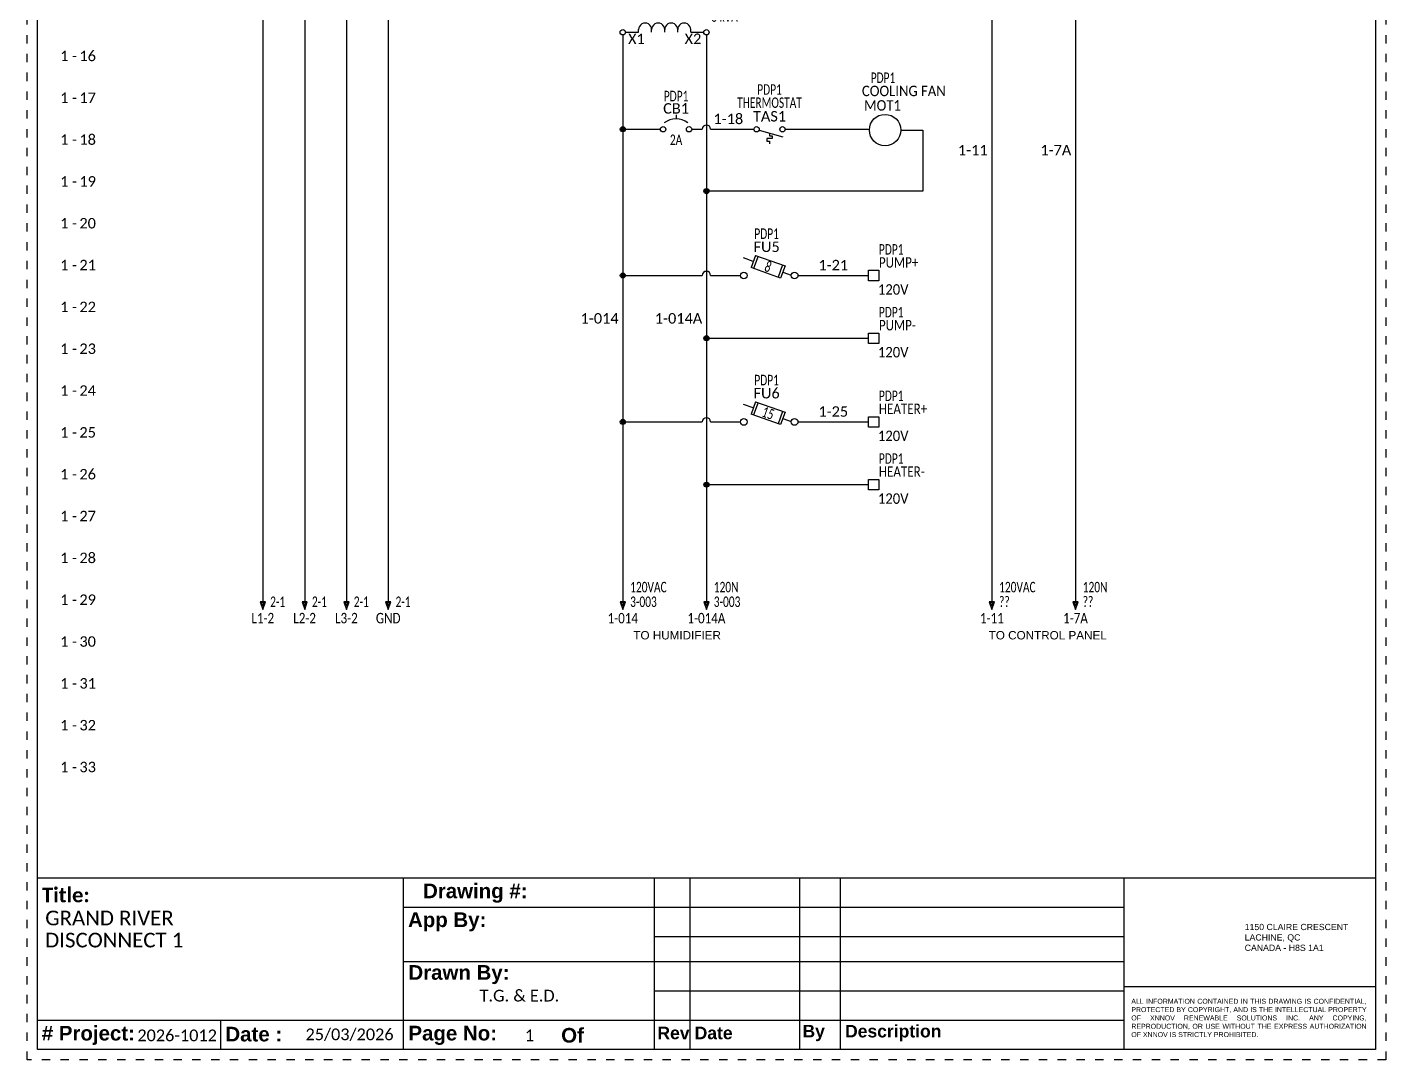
# Model space of a CAD drawing. Header units: inches. Extents: x -0.1 to 16.1, y -0.1 to 21.1.
# Drawn here: x -0.13 to 16.12, y -0.13 to 12.22 of the extents above; entities that cross this region are included whole.
import ezdxf
from ezdxf.enums import TextEntityAlignment as Align

# ---------------------------------------------------------------- set-up
doc = ezdxf.new("R2010")
doc.units = ezdxf.units.IN
doc.header["$MEASUREMENT"] = 0
doc.linetypes.add('DOT2', pattern=[0.125, 0, -0.125])
for name, color, linetype in [('BRN_8', 46, 'Continuous'), ('DESC', 150, 'Continuous'), ('GRN_14', 76, 'Continuous'), ('LOC', 8, 'Continuous'), ('MISC', 7, 'Continuous'), ('ORG_8', 30, 'Continuous'), ('RED_14', 1, 'Continuous'), ('SYMS', 7, 'Continuous'), ('TAGFIXED', 7, 'Continuous'), ('TAGS', 150, 'Continuous'), ('TERMS', 123, 'Continuous'), ('WHT_14', 7, 'Continuous'), ('WIRENO', 72, 'Continuous'), ('WIREREF', 52, 'Continuous'), ('XREF', 7, 'Continuous'), ('YEL_8', 2, 'Continuous')]:
    doc.layers.add(name, color=color, linetype=linetype)
doc.layers.add('TITLEBLOCK_FRAME', color=7, linetype='DOT2', plot=False)
doc.styles.get("Standard").update_dxf_attribs({"font": 'arial.ttf'})
doc.styles.add('WD', font='calibri.ttf')

# ---------------------------------------------------------------- blocks, each defined once
blk = doc.blocks.new('HA1S4')
for points in [[(0, 0), (-0.031, 0), (0, -0.094), (0.031, 0), (0, 0)], [(0.016, -0.011), (-0.016, -0.011), (0, -0.058), (0.016, -0.011)]]:
    blk.add_lwpolyline(points)
at = {"style": 'WD', "width": 0.7}
for tag, p in [('DESC1', (0.087, 0.113)), ('XREF', (0.087, -0.062))]:
    blk.add_attdef(tag, p, '', height=0.125, dxfattribs=at)
at = {"style": 'WD', "flags": 1}
for tag, p in [('X2TERM01', (0, 0)), ('SIGCODE', (0.035, -0.083))]:
    blk.add_attdef(tag, p, '', height=0.01, dxfattribs=at)
at = {"style": 'WD', "width": 0.8, "flags": 8}
blk.add_attdef('WIRENO', text='', height=0.125, dxfattribs=at).set_placement((0, -0.259), align=Align.CENTER)
blk = doc.blocks.new('WDDOT')
for radius in [0.03, 0.0187, 0.00929]:
    blk.add_circle((0, 0), radius)
blk = doc.blocks.new('HTS11')
at = {"linetype": 'Continuous'}
blk.add_line((-0.125, -0.01), (0.157, -0.091), dxfattribs=at)
for p, q in [((0.031, -0.111), (-0.031, -0.111)), ((-0.031, -0.111), (-0.031, -0.142)), ((-0.031, -0.142), (0, -0.142)), ((0, -0.046), (0, -0.08)), ((0, -0.08), (0.031, -0.08)), ((0, -0.142), (0, -0.174)), ((0.031, -0.08), (0.031, -0.111))]:
    blk.add_line(p, q)
for centre in [(-0.155, 0), (0.155, 0)]:
    blk.add_circle(centre, 0.0322)
at = {"style": 'WD', "width": 0.7}
for tag, p in [('INST', (0, 0.732)), ('LOC', (0, 0.562)), ('DESC1', (0, 0.406)), ('DESC2', (0, 0.25)), ('XREF', (0, -0.332))]:
    blk.add_attdef(tag, text='', height=0.125, dxfattribs=at).set_placement(p, align=Align.CENTER)
at = {"style": 'WD'}
blk.add_attdef('TAG1', text='', height=0.125, dxfattribs=at).set_placement((0, 0.094), align=Align.CENTER)
for tag, p, height, flags in [('X4TERM01', (-0.188, 0), 0.0125, 1), ('CONTACT', (0.038, 0.02), 0.01, 1), ('FAMILY', (0.038, 0.037), 0.01, 9), ('X1TERM02', (0.188, 0), 0.0125, 1)]:
    blk.add_attdef(tag, p, '', height=height, dxfattribs=dict(at, flags=flags))
for tag, p in [('X2LINK', (0, 0.031)), ('X8LINK', (0, -0.219))]:
    blk.add_attdef(tag, p, '', height=0.01, dxfattribs=at)
at = {"linetype": 'Continuous', "style": 'WD', "flags": 9}
for tag, p in [('CAT', (0.063, -0.007)), ('ASSYCODE', (0.062, -0.047)), ('MFG', (0.063, -0.027))]:
    blk.add_attdef(tag, text='', height=0.01, dxfattribs=at).set_placement(p, align=Align.CENTER)
at = {"linetype": 'Continuous', "style": 'WD', "flags": 8}
blk.add_attdef('TERM01', text='', height=0.125, dxfattribs=at).set_placement((-0.25, -0.016), align=Align.TOP_RIGHT)
blk.add_attdef('TERM02', text='', height=0.125, dxfattribs=at).set_placement((0.25, -0.016), align=Align.TOP_LEFT)
at = {"style": 'WD', "width": 0.7}
for tag, p in [('RATING1', (0.281, -0.294)), ('WDTAGALT', (0.281, -0.466))]:
    blk.add_attdef(tag, p, '', height=0.125, dxfattribs=at)
blk = doc.blocks.new('HMO12')
blk.add_circle((0, 0), 0.188)
at = {"style": 'WD'}
for tag, width, p in [('INST', 0.7, (-0.026, 0.559)), ('LOC', 0.7, (-0.026, 0.39)), ('TAG1', 0.9, (-0.031, 0.234)), ('RATING1', 0.8, (0, 0))]:
    blk.add_attdef(tag, text='', height=0.125, dxfattribs=dict(at, width=width)).set_placement(p, align=Align.CENTER)
at = {"style": 'WD', "flags": 9}
blk.add_attdef('FAMILY', text='', height=0.01, dxfattribs=at).set_placement((-0.005, 0.17), align=Align.CENTER)
at = {"linetype": 'Continuous', "style": 'WD', "flags": 1}
for tag, p in [('CAT', (0, 0.159)), ('MFG', (0, 0.14))]:
    blk.add_attdef(tag, text='', height=0.01, dxfattribs=at).set_placement(p, align=Align.MIDDLE)
at = {"style": 'WD'}
for tag, p, width in [('DESC1', (1.126, 0.046), 0.9), ('DESC2', (1.126, -0.11), 0.9), ('DESC3', (1.126, -0.266), 0.9), ('RATING3', (1.125, -0.423), 0.8), ('RATING4', (1.125, -0.579), 0.8), ('WDTAGALT', (1.125, -0.75), 0.7)]:
    blk.add_attdef(tag, p, '', height=0.125, dxfattribs=dict(at, width=width))
at = {"style": 'WD', "flags": 1}
for tag, p in [('X4TERM01', (-0.188, 0)), ('X1TERM02', (0.188, 0)), ('X0TERM03', (0.133, -0.133))]:
    blk.add_attdef(tag, p, '', height=0.0125, dxfattribs=at)
at = {"linetype": 'Continuous', "style": 'WD', "flags": 9}
blk.add_attdef('ASSYCODE', text='', height=0.01, dxfattribs=at).set_placement((0, 0.125), align=Align.CENTER)
at = {"linetype": 'Continuous', "style": 'WD'}
blk.add_attdef('TERM01', text='', height=0.125, dxfattribs=at).set_placement((-0.231, -0.035), align=Align.TOP_RIGHT)
at = {"style": 'WD', "width": 0.8}
blk.add_attdef('RATING2', text='', height=0.125, dxfattribs=at).set_placement((0.001, -0.016), align=Align.TOP_CENTER)
at = {"linetype": 'Continuous', "style": 'WD'}
for tag, p in [('TERM02', (0.231, -0.035)), ('TERM03', (0.062, -0.219))]:
    blk.add_attdef(tag, text='', height=0.125, dxfattribs=at).set_placement(p, align=Align.TOP_LEFT)
blk = doc.blocks.new('HXF1')
for p, q in [((-0.469, 0), (-0.312, 0)), ((-0.312, 0), (-0.312, -0.031)), ((-0.156, 0), (-0.156, -0.031)), ((0, 0), (0, -0.031)), ((0.156, 0), (0.156, -0.031)), ((0.312, 0), (0.467, 0)), ((0.312, 0), (0.312, -0.031)), ((-0.312, -0.203), (0.312, -0.203)), ((-0.312, -0.297), (0.312, -0.297)), ((-0.312, -0.5), (-0.312, -0.469)), ((-0.156, -0.5), (-0.156, -0.469)), ((0, -0.5), (0, -0.469)), ((0.156, -0.5), (0.156, -0.469)), ((0.312, -0.5), (0.312, -0.469)), ((-0.469, -0.5), (-0.312, -0.5)), ((0.312, -0.5), (0.467, -0.5))]:
    blk.add_line(p, q)
for centre in [(-0.501, 0), (0.499, 0), (-0.501, -0.5), (0.499, -0.5)]:
    blk.add_circle(centre, 0.0322)
for centre, start, end in [((-0.234, -0.031), 180, 0.001), ((-0.078, -0.031), 180, 0.001), ((0.078, -0.031), 180, 0.001), ((0.234, -0.031), 180, 0.001), ((-0.234, -0.469), 0.001, 180.002), ((-0.078, -0.469), 0.001, 180.002), ((0.078, -0.469), 0.001, 180.002), ((0.234, -0.469), 0.001, 180.002)]:
    blk.add_arc(centre, 0.0781, start, end)
at = {"style": 'WD', "width": 0.7}
for tag, p in [('INST', (-0.591, 0.006)), ('LOC', (-0.591, -0.164)), ('DESC1', (-0.591, -0.32)), ('DESC2', (-0.591, -0.476))]:
    blk.add_attdef(tag, text='', height=0.125, dxfattribs=at).set_placement(p, align=Align.RIGHT)
at = {"linetype": 'Continuous', "style": 'WD', "flags": 8}
for tag, p in [('TERM03', (-0.031, 0.016)), ('TERM02', (0.438, 0.016))]:
    blk.add_attdef(tag, text='', height=0.125, dxfattribs=at).set_placement(p, align=Align.RIGHT)
at = {"style": 'WD'}
for tag, p, height, flags in [('X4TERM01', (-0.533, 0), 0.0125, 1), ('X2TERM01', (-0.501, 0.032), 0.0125, 1), ('X2TERM03', (0, 0.009), 0.0125, 1), ('X2TERM02', (0.499, 0.032), 0.0125, 1), ('X1TERM02', (0.531, 0), 0.0125, 1), ('FAMILY', (0.46, -0.247), 0.01, 9), ('X4TERM04', (-0.533, -0.5), 0.0125, 1), ('X1TERM05', (0.531, -0.5), 0.0125, 1), ('X8TERM04', (-0.501, -0.532), 0.0125, 1), ('X8TERM06', (0, -0.507), 0.0125, 1), ('X8TERM05', (0.499, -0.532), 0.0125, 1)]:
    blk.add_attdef(tag, p, '', height=height, dxfattribs=dict(at, flags=flags))
at = {"linetype": 'Continuous', "style": 'WD', "flags": 8}
blk.add_attdef('TERM01', (-0.438, 0.016), '', height=0.125, dxfattribs=at)
at = {"style": 'WD'}
blk.add_attdef('TAG1', (0.524, -0.219), '', height=0.125, dxfattribs=at)
at = {"linetype": 'Continuous', "style": 'WD', "flags": 9}
for tag, p in [('ASSYCODE', (0.487, -0.313)), ('MFG', (0.484, -0.295)), ('CAT', (0.485, -0.275))]:
    blk.add_attdef(tag, text='', height=0.01, dxfattribs=at).set_placement(p, align=Align.CENTER)
at = {"style": 'WD', "width": 0.7}
blk.add_attdef('RATING1', (0.556, -0.375), '', height=0.125, dxfattribs=at)
at = {"linetype": 'Continuous', "style": 'WD', "flags": 8}
for tag, p in [('TERM06', (-0.031, -0.516)), ('TERM05', (0.438, -0.516))]:
    blk.add_attdef(tag, text='', height=0.125, dxfattribs=at).set_placement(p, align=Align.TOP_RIGHT)
blk.add_attdef('TERM04', text='', height=0.125, dxfattribs=at).set_placement((-0.438, -0.516), align=Align.TOP_LEFT)
blk = doc.blocks.new('WD_WNV')
at = {"linetype": 'Continuous', "style": 'WD'}
blk.add_attdef('WIRENO', text='', height=0.125, dxfattribs=at).set_placement((-0.05, 0), align=Align.MIDDLE_RIGHT)
at = {"style": 'WD', "flags": 1}
for tag, p in [('W01USER', (-0.062, 0.094)), ('W02USER', (-0.062, 0.086)), ('W03USER', (-0.062, 0.078)), ('W04USER', (-0.062, 0.07)), ('W05USER', (-0.062, 0.062)), ('W06USER', (-0.062, 0.055)), ('W07USER', (-0.062, 0.047)), ('W08USER', (-0.062, 0.039)), ('W09USER', (-0.062, 0.031)), ('W10USER', (-0.062, 0.023))]:
    blk.add_attdef(tag, text='', height=0.005, dxfattribs=at).set_placement(p, align=Align.CENTER)
blk = doc.blocks.new('HCB1')
blk.add_line((0, 0.173), (0, 0.126))
for centre in [(-0.155, 0), (0.155, 0)]:
    blk.add_circle(centre, 0.0322)
blk.add_arc((0, -0.109), 0.234, 53.1301, 126.8699)
at = {"style": 'WD', "width": 0.7}
for tag, p in [('INST', (0, 0.826)), ('LOC', (0, 0.656)), ('DESC1', (0, 0.5)), ('DESC2', (0, 0.344)), ('RATING1', (0, -0.188)), ('XREF', (0, -0.344))]:
    blk.add_attdef(tag, text='', height=0.125, dxfattribs=at).set_placement(p, align=Align.CENTER)
at = {"style": 'WD'}
blk.add_attdef('TAG1', text='', height=0.125, dxfattribs=at).set_placement((0, 0.188), align=Align.CENTER)
for tag, p in [('X2LINK', (0, 0.219)), ('X8LINK', (0, 0))]:
    blk.add_attdef(tag, p, '', height=0.01, dxfattribs=at)
for tag, p, height, flags in [('X4TERM01', (-0.188, 0), 0.0125, 1), ('X1TERM02', (0.188, 0), 0.0125, 1), ('CONTACT', (0.205, 0.133), 0.01, 9), ('FAMILY', (0.205, 0.152), 0.01, 9)]:
    blk.add_attdef(tag, p, '', height=height, dxfattribs=dict(at, flags=flags))
at = {"linetype": 'Continuous', "style": 'WD', "flags": 9}
for tag, p in [('ASSYCODE', (0.219, 0.062)), ('MFG', (0.228, 0.089)), ('CAT', (0.23, 0.108))]:
    blk.add_attdef(tag, text='', height=0.01, dxfattribs=at).set_placement(p, align=Align.CENTER)
at = {"linetype": 'Continuous', "style": 'WD', "flags": 8}
blk.add_attdef('TERM01', text='', height=0.125, dxfattribs=at).set_placement((-0.25, -0.031), align=Align.TOP_RIGHT)
blk.add_attdef('TERM02', text='', height=0.125, dxfattribs=at).set_placement((0.25, -0.031), align=Align.TOP_LEFT)
blk = doc.blocks.new('WD_WNH')
at = {"linetype": 'Continuous', "style": 'WD'}
blk.add_attdef('WIRENO', text='', height=0.125, dxfattribs=at).set_placement((0, 0.062), align=Align.CENTER)
at = {"style": 'WD', "flags": 1}
for tag, p in [('W01USER', (0, 0.078)), ('W02USER', (0, 0.07)), ('W03USER', (0, 0.062)), ('W04USER', (0, 0.055)), ('W05USER', (0, 0.047)), ('W06USER', (0, 0.039)), ('W07USER', (0, 0.031)), ('W08USER', (0, 0.023)), ('W09USER', (0, 0.016)), ('W10USER', (0, 0.008))]:
    blk.add_attdef(tag, text='', height=0.005, dxfattribs=at).set_placement(p, align=Align.CENTER)
blk = doc.blocks.new('HDS11FL')
for p, q in [((-0.19, 0.168), (-0.307, 0.21)), ((-0.163, 0.241), (-0.216, 0.094)), ((-0.134, 0.231), (-0.187, 0.084)), ((-0.163, 0.241), (0.19, 0.116)), ((0.137, -0.032), (-0.216, 0.094)), ((0.16, 0.126), (0.108, -0.021)), ((0.19, 0.116), (0.137, -0.032)), ((0.164, 0.042), (0.264, 0.006))]:
    blk.add_line(p, q)
at = {"linetype": 'Continuous'}
for centre in [(-0.304, 0), (0.304, 0)]:
    blk.add_circle(centre, 0.04, dxfattribs=at)
at = {"style": 'WD', "width": 0.7}
for tag, p in [('INST', (-0.031, 0.607)), ('LOC', (-0.031, 0.438))]:
    blk.add_attdef(tag, text='', height=0.125, dxfattribs=at).set_placement(p, align=Align.CENTER)
at = {"style": 'WD'}
blk.add_attdef('TAG1', text='', height=0.125, dxfattribs=at).set_placement((-0.031, 0.281), align=Align.CENTER)
for tag, p in [('X2LINK', (0, 0.406)), ('X8LINK', (0, -0.109))]:
    blk.add_attdef(tag, p, '', height=0.01, dxfattribs=at)
at = {"style": 'WD', "width": 0.7}
blk.add_attdef('RATING1', text='', height=0.125, rotation=340.3798, dxfattribs=at).set_placement((-0.013, 0.105), align=Align.MIDDLE_CENTER)
at = {"linetype": 'Continuous', "style": 'WD', "flags": 9}
for tag, p in [('ASSYCODE', (0.126, 0.206)), ('MFG', (0.126, 0.228)), ('CAT', (0.126, 0.247))]:
    blk.add_attdef(tag, text='', height=0.01, dxfattribs=at).set_placement(p, align=Align.CENTER)
at = {"style": 'WD'}
for tag, p, height, flags in [('CONTACT', (0.098, 0.187), 0.01, 9), ('FAMILY', (0.098, 0.264), 0.01, 9), ('X4TERM01', (-0.344, 0), 0.0125, 1), ('X1TERM02', (0.344, 0), 0.0125, 1)]:
    blk.add_attdef(tag, p, '', height=height, dxfattribs=dict(at, flags=flags))
at = {"linetype": 'Continuous', "style": 'WD', "flags": 8}
blk.add_attdef('TERM01', text='', height=0.125, dxfattribs=at).set_placement((-0.406, -0.031), align=Align.TOP_RIGHT)
blk.add_attdef('TERM02', text='', height=0.125, dxfattribs=at).set_placement((0.406, -0.031), align=Align.TOP_LEFT)
blk = doc.blocks.new('HT0001')
for p, q in [((-0.062, 0.062), (0.062, 0.062)), ((-0.062, -0.062), (-0.062, 0.062)), ((0.062, 0.062), (0.062, -0.062)), ((0.062, -0.062), (-0.062, -0.062))]:
    blk.add_line(p, q)
at = {"style": 'WD'}
for tag, p, width in [('INST', (0.062, 0.42), 0.7), ('LOC', (0.062, 0.25), 0.7), ('DESC1', (0.05, -0.385), 0.8)]:
    blk.add_attdef(tag, p, '', height=0.125, dxfattribs=dict(at, width=width))
at = {"linetype": 'Continuous', "style": 'WD'}
for tag, p, height, width, flags in [('TERM01', (0.062, 0.094), 0.125, 0.8, 8), ('TAGSTRIP', (0.05, -0.229), 0.125, 0.9, 8), ('CAT', (0.213, -0.406), 0.109, 0.8, 1), ('DESC2', (0.05, -0.541), 0.125, 0.8, 8), ('DESC3', (0.05, -0.698), 0.125, 0.8, 8)]:
    blk.add_attdef(tag, p, '', height=height, dxfattribs=dict(at, width=width, flags=flags))
at = {"style": 'WD', "flags": 1}
for tag, p, height in [('X4TERM01', (-0.062, 0), 0.0125), ('X4TERMDESC01', (-0.055, -0.023), 0.025), ('X2TERMDESC01', (-0.006, 0.029), 0.025), ('X2TERM01', (0, 0.062), 0.0125), ('STRIPSEQ', (0, 0), 0.00125), ('X2PIN01', (0.033, 0.084), 0.0125), ('X1TERMDESC01', (0.039, 0.007), 0.025), ('X1TERM01', (0.062, 0), 0.0125), ('X1PIN01', (0.087, 0.016), 0.0125), ('X4PIN01', (-0.114, -0.038), 0.0125), ('LINKTERM', (0, -0.002), 0.00125), ('X8TERMDESC01', (0, -0.054), 0.025), ('X8TERM01', (0, -0.062), 0.0125), ('X8PIN01', (0.026, -0.096), 0.0125)]:
    blk.add_attdef(tag, p, '', height=height, dxfattribs=at)
at = {"linetype": 'Continuous', "style": 'WD', "width": 0.8, "flags": 1}
blk.add_attdef('MFG', text='', height=0.109, dxfattribs=at).set_placement((0.088, -0.406), align=Align.RIGHT)
at = {"style": 'WD', "width": 0.7, "flags": 1}
blk.add_attdef('ASSYCODE', (0.062, -0.281), '', height=0.01, dxfattribs=at)
blk = doc.blocks.new('*U22')
at = {"color": 5}
for p, q in [((0, 0), (0, 21)), ((16, 21), (16, 0)), ((0, 2.05), (16, 2.05)), ((4.372, 2.05), (4.372, 0)), ((7.376, 2.05), (7.376, 0)), ((7.8, 2.05), (7.8, 0)), ((9.113, 2.05), (9.113, 0)), ((9.599, 2.05), (9.599, 0)), ((9.599, 2.05), (9.599, 0)), ((12.992, 2.05), (12.992, 0)), ((4.372, 1.7), (12.992, 1.7)), ((7.376, 1.35), (12.992, 1.35)), ((4.372, 1.05), (12.992, 1.05)), ((7.376, 0.7), (12.992, 0.7)), ((12.992, 0.75), (16, 0.75)), ((0, 0.35), (12.992, 0.35)), ((2.186, 0.35), (2.186, 0)), ((16, 0), (0, 0))]:
    blk.add_line(p, q, dxfattribs=at)
at = {"layer": 'TITLEBLOCK_FRAME'}
blk.add_lwpolyline([(-0.125, 21.125), (16.125, 21.125), (16.125, -0.125), (-0.125, -0.125)], close=True, dxfattribs=at)
blk.add_lwpolyline([(-0.125, 21.125), (16.125, 21.125), (16.125, -0.125), (-0.125, -0.125)], close=True, dxfattribs=at)
at = {"color": 7, "char_height": 0.175, "style": 'WD'}
for s, width, gutter_width, heights, insert, attachment_point in [('\\pxi-3,l4,t4;{\\fArial|b1|i0|c0|p34;Drawing #:}', 2.99404, 4.083, [-0.229], (4.435, 1.867), 4), ('{\\fCalibri|b1|i0|c0|p34;Title:}', 4.49877, 1.75, [-0.19], (0.052, 1.933), 1), ('{\\fArial|b1|i0|c0|p34;App By:}', 4.49661, 1.749, [-0.226], (4.43, 1.523), 4), ('{\\fArial|b1|i0|c0|p34;Drawn By:}', 2.16756, 1.749, [0.131], (4.435, 0.893), 4), ('{\\fArial|b1|i0|c0|p34;# Project:}', 1.25184, 1.749, [-0.229], (0.05, 0.167), 4), ('{\\fArial|b1|i0|c0|p34;Date :}', 2.18747, 1.749, [-0.178], (2.246, 0.181), 4), ('{\\fArial|b1|i0|c0|p34;Page No:}', 4.49661, 1.749, [-0.226], (4.435, 0.167), 4), ('{\\fArial|b1|i0|c0|p34;Of}', 4.49661, 1.749, [-0.181], (6.262, 0.167), 4)]:
    blk.add_mtext_dynamic_manual_height_columns(s, width=width, gutter_width=gutter_width, heights=heights, dxfattribs=dict(at, insert=insert, attachment_point=attachment_point))
for s, width, gutter_width, heights, insert, char_height, attachment_point in [('1150 CLAIRE CRESCENT\\PLACHINE, QC \\PCANADA - H8S 1A1', 1.56147, 0.995, [-0.329], (14.437, 1.5), 0.07464, 1), ('\\pxqj;ALL INFORMATION CONTAINED IN THIS DRAWING IS CONFIDENTIAL, PROTECTED BY COPYRIGHT, AND IS THE INTELLECTUAL PROPERTY OF XNNOV RENEWABLE SOLUTIONS INC. ANY COPYING, REPRODUCTION, OR USE WITHOUT THE EXPRESS AUTHORIZATION OF XNNOV IS STRICTLY PROHIBITED.', 2.80577, 0.597, [-0.464], (13.081, 0.375), 0.059714, 4)]:
    blk.add_mtext_dynamic_manual_height_columns(s, width=width, gutter_width=gutter_width, heights=heights, dxfattribs=dict(insert=insert, char_height=char_height, attachment_point=attachment_point))
at = {"color": 7, "char_height": 0.15, "attachment_point": 4}
for s, width, heights, insert in [('{\\fArial|b1|i0|c0|p34;Rev}', 0.34979, [-0.152], (7.413, 0.195)), ('{\\fArial|b1|i0|c0|p34; Date}', 0.58778, [-0.152], (7.8, 0.195)), ('{\\fArial|b1|i0|c0|p34;By}', 0.36928, [-0.194], (9.148, 0.195)), ('{\\fArial|b1|i0|c0|p34; Description}', 1.60793, [-0.191], (9.599, 0.195))]:
    blk.add_mtext_dynamic_manual_height_columns(s, width=width, gutter_width=1.749, heights=heights, dxfattribs=dict(at, insert=insert))
at = {"color": 7, "style": 'WD', "flags": 4}
for tag, p in [('N5', (7.597, 1.925)), ('N4', (7.597, 1.575)), ('N3', (7.597, 1.225)), ('N2', (7.597, 0.925)), ('N1', (7.597, 0.575)), ('PAGENO', (5.883, 0.167)), ('SHEETMAX', (6.824, 0.157))]:
    blk.add_attdef(tag, text='', height=0.14, dxfattribs=at).set_placement(p, align=Align.MIDDLE_CENTER)
for tag, height, p in [('DATE5', 0.14, (7.854, 1.925)), ('PAR5', 0.14, (9.104, 1.925)), ('DESCRIPTION5', 0.14, (9.661, 1.925)), ('TITLE1', 0.175, (0.091, 1.57)), ('DATE4', 0.14, (7.854, 1.575)), ('PAR4', 0.14, (9.104, 1.575)), ('DESCRIPTION4', 0.14, (9.661, 1.575)), ('TITLE2', 0.175, (0.091, 1.306)), ('AP.PAR', 0.14, (5.526, 1.365)), ('DATE3', 0.14, (7.854, 1.225)), ('PAR3', 0.14, (9.104, 1.225)), ('DESCRIPTION3', 0.14, (9.661, 1.225)), ('TITLE3', 0.175, (0.091, 1.041)), ('DATE2', 0.14, (7.854, 0.925)), ('PAR2', 0.14, (9.104, 0.925)), ('DESCRIPTION2', 0.14, (9.661, 0.925)), ('DESS.PAR', 0.14, (5.286, 0.642)), ('DATE1', 0.14, (7.854, 0.575)), ('PAR1', 0.14, (9.109, 0.575)), ('DESCRIPTION1', 0.14, (9.645, 0.575)), ('PRJCT', 0.14, (1.193, 0.167)), ('DATE', 0.14, (3.204, 0.179))]:
    blk.add_attdef(tag, text='', height=height, dxfattribs=at).set_placement(p, align=Align.MIDDLE_LEFT)

msp = doc.modelspace()

# ---------------------------------------------------------------- linework, layer by layer
at = {"layer": 'BRN_8', "ltscale": 0.5}
msp.add_line((2.694, 14.118), (2.694, 5.351), dxfattribs=at)
at = {"layer": 'GRN_14', "ltscale": 0.5}
msp.add_line((4.193, 14.112), (4.193, 5.351), dxfattribs=at)
at = {"layer": 'ORG_8', "ltscale": 0.5}
msp.add_line((3.194, 14.118), (3.194, 5.351), dxfattribs=at)
at = {"layer": 'RED_14', "ltscale": 0.5}
for p, q in [((11.413, 16.147), (11.413, 5.351)), ((6.999, 12.126), (6.999, 5.351)), ((6.999, 10.998), (7.448, 10.998)), ((7.823, 10.998), (7.949, 10.998)), ((8.049, 10.998), (8.566, 10.998)), ((8.941, 10.998), (9.949, 10.998)), ((6.999, 9.25), (7.949, 9.25)), ((8.049, 9.25), (8.406, 9.25)), ((9.094, 9.25), (9.938, 9.25)), ((6.999, 7.5), (7.949, 7.5)), ((8.049, 7.5), (8.406, 7.5)), ((9.094, 7.5), (9.938, 7.5))]:
    msp.add_line(p, q, dxfattribs=at)
for centre in [(7.999, 10.998), (7.999, 9.25), (7.999, 7.5)]:
    msp.add_arc(centre, 0.05, 0, 180, dxfattribs=at)
at = {"layer": 'WHT_14', "ltscale": 0.5}
for p, q in [((12.413, 16.147), (12.413, 5.351)), ((7.999, 12.126), (7.999, 5.351)), ((10.324, 10.988), (10.586, 10.988)), ((10.586, 10.988), (10.586, 10.26)), ((10.586, 10.26), (7.999, 10.26)), ((7.999, 8.5), (9.938, 8.5)), ((7.999, 6.75), (9.938, 6.75))]:
    msp.add_line(p, q, dxfattribs=at)
at = {"layer": 'YEL_8', "ltscale": 0.5}
msp.add_line((3.694, 14.118), (3.694, 5.351), dxfattribs=at)

# ---------------------------------------------------------------- block references
at = {"ltscale": 0.5}
ref = msp.add_blockref('*U22', (0, 0), dxfattribs=at)
ref.add_attrib('PRJCT', '2026-1012', dxfattribs={"color": 7, "height": 0.14, "style": 'WD'}).set_placement((1.193, 0.167), align=Align.MIDDLE_LEFT)
ref.add_attrib('PAGENO', '1', dxfattribs={"color": 7, "height": 0.14, "style": 'WD'}).set_placement((5.883, 0.167), align=Align.MIDDLE_CENTER)
ref.add_attrib('DATE', '25/03/2026', dxfattribs={"color": 7, "height": 0.14, "style": 'WD'}).set_placement((3.204, 0.179), align=Align.MIDDLE_LEFT)
ref.add_attrib('DESS.PAR', 'T.G. & E.D.', dxfattribs={"color": 7, "height": 0.14, "style": 'WD'}).set_placement((5.286, 0.642), align=Align.MIDDLE_LEFT)
ref.add_attrib('TITLE1', 'GRAND RIVER', dxfattribs={"color": 7, "height": 0.175, "style": 'WD'}).set_placement((0.091, 1.57), align=Align.MIDDLE_LEFT)
ref.add_attrib('TITLE2', 'DISCONNECT 1', dxfattribs={"color": 7, "height": 0.175, "style": 'WD'}).set_placement((0.091, 1.306), align=Align.MIDDLE_LEFT)
at = {"layer": 'SYMS', "ltscale": 0.5}
ref = msp.add_blockref('HXF1', (7.5, 12.658), dxfattribs=at)
ref.add_attrib('TERM04', 'X1', dxfattribs={"layer": 'TERMS', "linetype": 'Continuous', "height": 0.125, "style": 'WD', "flags": 8}).set_placement((7.062, 12.142), align=Align.TOP_LEFT)
ref.add_attrib('TERM05', 'X2', dxfattribs={"layer": 'TERMS', "linetype": 'Continuous', "height": 0.125, "style": 'WD', "flags": 8}).set_placement((7.938, 12.142), align=Align.TOP_RIGHT)
ref.add_attrib('RATING1', '3 kVA', (8.056, 12.283), dxfattribs={"layer": 'MISC', "height": 0.125, "style": 'WD', "width": 0.7})
ref.add_attrib('TAG1F', 'XF1', (8.024, 12.439), dxfattribs={"layer": 'TAGFIXED', "height": 0.125, "style": 'WD'})
ref.add_attrib('DESC1', '460VAC/120VAC', dxfattribs={"layer": 'DESC', "height": 0.125, "style": 'WD', "width": 0.7}).set_placement((6.909, 12.338), align=Align.RIGHT)
ref.add_attrib('LOC', 'PDP1', dxfattribs={"layer": 'LOC', "height": 0.125, "style": 'WD', "width": 0.7}).set_placement((6.909, 12.494), align=Align.RIGHT)
ref.add_attrib('TERM02', 'H2', dxfattribs={"layer": 'TERMS', "linetype": 'Continuous', "height": 0.125, "style": 'WD', "flags": 8}).set_placement((7.938, 12.673), align=Align.RIGHT)
ref.add_attrib('TERM01', 'H1', (7.062, 12.673), dxfattribs={"layer": 'TERMS', "linetype": 'Continuous', "height": 0.125, "style": 'WD', "flags": 8})
ref = msp.add_blockref('HMO12', (10.136, 10.988), dxfattribs=at)
ref.add_attrib('DESC1', 'COOLING FAN', (9.859, 11.394), dxfattribs={"layer": 'DESC', "height": 0.125, "style": 'WD', "width": 0.9})
ref.add_attrib('LOC', 'PDP1', dxfattribs={"layer": 'LOC', "height": 0.125, "style": 'WD', "width": 0.7}).set_placement((10.111, 11.552), align=Align.CENTER)
ref.add_attrib('TAG1', 'MOT1', dxfattribs={"layer": 'TAGS', "height": 0.125, "style": 'WD', "width": 0.9}).set_placement((10.105, 11.221), align=Align.CENTER)
ref = msp.add_blockref('HCB1', (7.636, 10.998), dxfattribs=at)
ref.add_attrib('RATING1', '2A', dxfattribs={"layer": 'MISC', "height": 0.125, "style": 'WD', "width": 0.7}).set_placement((7.636, 10.81), align=Align.CENTER)
ref.add_attrib('LOC', 'PDP1', dxfattribs={"layer": 'LOC', "height": 0.125, "style": 'WD', "width": 0.7}).set_placement((7.636, 11.333), align=Align.CENTER)
ref.add_attrib('TAG1', 'CB1', dxfattribs={"layer": 'TAGS', "height": 0.125, "style": 'WD'}).set_placement((7.636, 11.185), align=Align.CENTER)
ref = msp.add_blockref('HTS11', (8.754, 10.998), dxfattribs=at)
ref.add_attrib('LOC', 'PDP1', dxfattribs={"layer": 'LOC', "height": 0.125, "style": 'WD', "width": 0.7}).set_placement((8.754, 11.411), align=Align.CENTER)
ref.add_attrib('DESC1', 'THERMOSTAT', dxfattribs={"layer": 'DESC', "height": 0.125, "style": 'WD', "width": 0.7}).set_placement((8.754, 11.254), align=Align.CENTER)
ref.add_attrib('TAG1', 'TAS1', dxfattribs={"layer": 'TAGS', "height": 0.125, "style": 'WD'}).set_placement((8.754, 11.091), align=Align.CENTER)
for p in [(6.999, 10.998), (7.999, 10.26), (6.999, 9.25), (7.999, 8.5), (6.999, 7.5), (7.999, 6.75)]:
    msp.add_blockref('WDDOT', p, dxfattribs=at)
ref = msp.add_blockref('HDS11FL', (8.75, 9.25), dxfattribs=at)
ref.add_attrib('RATING1', '8', dxfattribs={"layer": 'MISC', "height": 0.125, "rotation": 340.3798, "style": 'WD', "width": 0.7}).set_placement((8.737, 9.355), align=Align.MIDDLE_CENTER)
ref.add_attrib('LOC', 'PDP1', dxfattribs={"layer": 'LOC', "height": 0.125, "style": 'WD', "width": 0.7}).set_placement((8.719, 9.688), align=Align.CENTER)
ref.add_attrib('TAG1F', 'FU5', dxfattribs={"layer": 'TAGFIXED', "height": 0.125, "style": 'WD'}).set_placement((8.719, 9.531), align=Align.CENTER)
ref = msp.add_blockref('HT0001', (10, 9.25), dxfattribs=at)
ref.add_attrib('LOC', 'PDP1', (10.062, 9.5), dxfattribs={"layer": 'LOC', "height": 0.125, "style": 'WD', "width": 0.7})
ref.add_attrib('TERM01', 'PUMP+', (10.062, 9.344), dxfattribs={"layer": 'TERMS', "linetype": 'Continuous', "height": 0.125, "style": 'WD', "width": 0.8, "flags": 8})
ref.add_attrib('TAGSTRIP', '120V', (10.05, 9.021), dxfattribs={"layer": 'TAGS', "linetype": 'Continuous', "height": 0.125, "style": 'WD', "width": 0.9, "flags": 8})
ref = msp.add_blockref('HT0001', (10, 8.5), dxfattribs=at)
ref.add_attrib('LOC', 'PDP1', (10.062, 8.75), dxfattribs={"layer": 'LOC', "height": 0.125, "style": 'WD', "width": 0.7})
ref.add_attrib('TERM01', 'PUMP-', (10.062, 8.594), dxfattribs={"layer": 'TERMS', "linetype": 'Continuous', "height": 0.125, "style": 'WD', "width": 0.8, "flags": 8})
ref.add_attrib('TAGSTRIP', '120V', (10.05, 8.271), dxfattribs={"layer": 'TAGS', "linetype": 'Continuous', "height": 0.125, "style": 'WD', "width": 0.9, "flags": 8})
ref = msp.add_blockref('HDS11FL', (8.75, 7.5), dxfattribs=at)
ref.add_attrib('RATING1', '15', dxfattribs={"layer": 'MISC', "height": 0.125, "rotation": 340.3798, "style": 'WD', "width": 0.7}).set_placement((8.737, 7.605), align=Align.MIDDLE_CENTER)
ref.add_attrib('LOC', 'PDP1', dxfattribs={"layer": 'LOC', "height": 0.125, "style": 'WD', "width": 0.7}).set_placement((8.719, 7.938), align=Align.CENTER)
ref.add_attrib('TAG1F', 'FU6', dxfattribs={"layer": 'TAGFIXED', "height": 0.125, "style": 'WD'}).set_placement((8.719, 7.781), align=Align.CENTER)
ref = msp.add_blockref('HT0001', (10, 7.5), dxfattribs=at)
ref.add_attrib('LOC', 'PDP1', (10.062, 7.75), dxfattribs={"layer": 'LOC', "height": 0.125, "style": 'WD', "width": 0.7})
ref.add_attrib('TERM01', 'HEATER+', (10.062, 7.594), dxfattribs={"layer": 'TERMS', "linetype": 'Continuous', "height": 0.125, "style": 'WD', "width": 0.8, "flags": 8})
ref.add_attrib('TAGSTRIP', '120V', (10.05, 7.271), dxfattribs={"layer": 'TAGS', "linetype": 'Continuous', "height": 0.125, "style": 'WD', "width": 0.9, "flags": 8})
ref = msp.add_blockref('HT0001', (10, 6.75), dxfattribs=at)
ref.add_attrib('LOC', 'PDP1', (10.062, 7), dxfattribs={"layer": 'LOC', "height": 0.125, "style": 'WD', "width": 0.7})
ref.add_attrib('TERM01', 'HEATER-', (10.062, 6.844), dxfattribs={"layer": 'TERMS', "linetype": 'Continuous', "height": 0.125, "style": 'WD', "width": 0.8, "flags": 8})
ref.add_attrib('TAGSTRIP', '120V', (10.05, 6.521), dxfattribs={"layer": 'TAGS', "linetype": 'Continuous', "height": 0.125, "style": 'WD', "width": 0.9, "flags": 8})
ref = msp.add_blockref('HA1S4', (6.999, 5.351), dxfattribs=at)
ref.add_attrib('DESC1', '120VAC', (7.087, 5.463), dxfattribs={"layer": 'DESC', "height": 0.125, "style": 'WD', "width": 0.7})
ref.add_attrib('WIRENO', '1-014', dxfattribs={"layer": 'WIREREF', "height": 0.125, "style": 'WD', "width": 0.8, "flags": 8}).set_placement((6.999, 5.092), align=Align.CENTER)
ref.add_attrib('XREF', '3-003', (7.087, 5.288), dxfattribs={"layer": 'XREF', "height": 0.125, "style": 'WD', "width": 0.7})
ref = msp.add_blockref('HA1S4', (7.999, 5.351), dxfattribs=at)
ref.add_attrib('DESC1', '120N', (8.087, 5.463), dxfattribs={"layer": 'DESC', "height": 0.125, "style": 'WD', "width": 0.7})
ref.add_attrib('WIRENO', '1-014A', dxfattribs={"layer": 'WIREREF', "height": 0.125, "style": 'WD', "width": 0.8, "flags": 8}).set_placement((7.999, 5.092), align=Align.CENTER)
ref.add_attrib('XREF', '3-003', (8.087, 5.288), dxfattribs={"layer": 'XREF', "height": 0.125, "style": 'WD', "width": 0.7})
ref = msp.add_blockref('HA1S4', (11.413, 5.351), dxfattribs=at)
ref.add_attrib('DESC1', '120VAC', (11.5, 5.463), dxfattribs={"layer": 'DESC', "height": 0.125, "style": 'WD', "width": 0.7})
ref.add_attrib('WIRENO', '1-11', dxfattribs={"layer": 'WIREREF', "height": 0.125, "style": 'WD', "width": 0.8, "flags": 8}).set_placement((11.413, 5.092), align=Align.CENTER)
ref.add_attrib('XREF', '??', (11.5, 5.288), dxfattribs={"layer": 'XREF', "height": 0.125, "style": 'WD', "width": 0.7})
ref = msp.add_blockref('HA1S4', (12.413, 5.351), dxfattribs=at)
ref.add_attrib('DESC1', '120N', (12.5, 5.463), dxfattribs={"layer": 'DESC', "height": 0.125, "style": 'WD', "width": 0.7})
ref.add_attrib('WIRENO', '1-7A', dxfattribs={"layer": 'WIREREF', "height": 0.125, "style": 'WD', "width": 0.8, "flags": 8}).set_placement((12.413, 5.092), align=Align.CENTER)
ref.add_attrib('XREF', '??', (12.5, 5.288), dxfattribs={"layer": 'XREF', "height": 0.125, "style": 'WD', "width": 0.7})
ref = msp.add_blockref('HA1S4', (2.694, 5.351), dxfattribs=at)
ref.add_attrib('WIRENO', 'L1-2', dxfattribs={"layer": 'WIREREF', "height": 0.125, "style": 'WD', "width": 0.8, "flags": 8}).set_placement((2.693, 5.092), align=Align.CENTER)
ref.add_attrib('XREF', '2-1', (2.781, 5.288), dxfattribs={"layer": 'XREF', "height": 0.125, "style": 'WD', "width": 0.7})
ref = msp.add_blockref('HA1S4', (3.194, 5.351), dxfattribs=at)
ref.add_attrib('WIRENO', 'L2-2', dxfattribs={"layer": 'WIREREF', "height": 0.125, "style": 'WD', "width": 0.8, "flags": 8}).set_placement((3.193, 5.092), align=Align.CENTER)
ref.add_attrib('XREF', '2-1', (3.281, 5.288), dxfattribs={"layer": 'XREF', "height": 0.125, "style": 'WD', "width": 0.7})
ref = msp.add_blockref('HA1S4', (3.694, 5.351), dxfattribs=at)
ref.add_attrib('WIRENO', 'L3-2', dxfattribs={"layer": 'WIREREF', "height": 0.125, "style": 'WD', "width": 0.8, "flags": 8}).set_placement((3.693, 5.092), align=Align.CENTER)
ref.add_attrib('XREF', '2-1', (3.781, 5.288), dxfattribs={"layer": 'XREF', "height": 0.125, "style": 'WD', "width": 0.7})
ref = msp.add_blockref('HA1S4', (4.193, 5.351), dxfattribs=at)
ref.add_attrib('WIRENO', 'GND', dxfattribs={"layer": 'WIREREF', "height": 0.125, "style": 'WD', "width": 0.8, "flags": 8}).set_placement((4.193, 5.092), align=Align.CENTER)
ref.add_attrib('XREF', '2-1', (4.281, 5.288), dxfattribs={"layer": 'XREF', "height": 0.125, "style": 'WD', "width": 0.7})
at = {"layer": 'WIRENO', "ltscale": 0.5}
ref = msp.add_blockref('WD_WNH', (7.886, 10.998), dxfattribs=at)
ref.add_attrib('WIRENO', '1-18', dxfattribs={"linetype": 'Continuous', "height": 0.125, "style": 'WD'}).set_placement((8.261, 11.06), align=Align.CENTER)
ref = msp.add_blockref('WD_WNV', (11.413, 10.749), dxfattribs=at)
ref.add_attrib('WIRENO', '1-11', dxfattribs={"linetype": 'Continuous', "height": 0.125, "style": 'WD'}).set_placement((11.363, 10.749), align=Align.MIDDLE_RIGHT)
ref = msp.add_blockref('WD_WNV', (12.413, 10.749), dxfattribs=at)
ref.add_attrib('WIRENO', '1-7A', dxfattribs={"linetype": 'Continuous', "height": 0.125, "style": 'WD'}).set_placement((12.363, 10.749), align=Align.MIDDLE_RIGHT)
at = {"layer": 'WIRENO'}
ref = msp.add_blockref('WD_WNH', (9.516, 9.25), dxfattribs=at)
ref.add_attrib('WIRENO', '1-21', dxfattribs={"linetype": 'Continuous', "height": 0.125, "style": 'WD'}).set_placement((9.516, 9.312), align=Align.CENTER)
at = {"layer": 'WIRENO', "ltscale": 0.5}
ref = msp.add_blockref('WD_WNV', (6.999, 8.738), dxfattribs=at)
ref.add_attrib('WIRENO', '1-014', dxfattribs={"linetype": 'Continuous', "height": 0.125, "style": 'WD'}).set_placement((6.949, 8.738), align=Align.MIDDLE_RIGHT)
ref = msp.add_blockref('WD_WNV', (7.999, 8.738), dxfattribs=at)
ref.add_attrib('WIRENO', '1-014A', dxfattribs={"linetype": 'Continuous', "height": 0.125, "style": 'WD'}).set_placement((7.949, 8.738), align=Align.MIDDLE_RIGHT)
at = {"layer": 'WIRENO'}
ref = msp.add_blockref('WD_WNH', (9.516, 7.5), dxfattribs=at)
ref.add_attrib('WIRENO', '1-25', dxfattribs={"linetype": 'Continuous', "height": 0.125, "style": 'WD'}).set_placement((9.516, 7.562), align=Align.CENTER)

# ---------------------------------------------------------------- texts
at = {"ltscale": 0.5, "style": 'WD'}
for p in [(0.369, 11.875), (0.369, 11.375), (0.369, 10.875), (0.369, 10.375), (0.369, 9.875), (0.369, 9.375), (0.369, 8.875), (0.369, 8.375), (0.369, 7.875), (0.369, 7.375), (0.369, 6.875), (0.369, 6.375), (0.369, 5.875), (0.369, 5.375), (0.369, 4.875), (0.369, 4.375), (0.369, 3.875), (0.369, 3.375)]:
    msp.add_text('1', height=0.125, dxfattribs=at).set_placement(p, align=Align.MIDDLE_RIGHT)
for p in [(0.441, 11.875), (0.441, 11.375), (0.441, 10.875), (0.441, 10.375), (0.441, 9.875), (0.441, 9.375), (0.441, 8.875), (0.441, 8.375), (0.441, 7.875), (0.441, 7.375), (0.441, 6.875), (0.441, 6.375), (0.441, 5.875), (0.441, 5.375), (0.441, 4.875), (0.441, 4.375), (0.441, 3.875), (0.441, 3.375)]:
    msp.add_text('-', height=0.125, dxfattribs=at).set_placement(p, align=Align.MIDDLE)
for s, p in [('16', (0.5, 11.875)), ('17', (0.5, 11.375)), ('18', (0.5, 10.875)), ('19', (0.5, 10.375)), ('20', (0.5, 9.875)), ('21', (0.5, 9.375)), ('22', (0.5, 8.875)), ('23', (0.5, 8.375)), ('24', (0.5, 7.875)), ('25', (0.5, 7.375)), ('26', (0.5, 6.875)), ('27', (0.5, 6.375)), ('28', (0.5, 5.875)), ('29', (0.5, 5.375)), ('30', (0.5, 4.875)), ('31', (0.5, 4.375)), ('32', (0.5, 3.875)), ('33', (0.5, 3.375))]:
    msp.add_text(s, height=0.125, dxfattribs=at).set_placement(p, align=Align.MIDDLE_LEFT)
at = {"ltscale": 0.5, "char_height": 0.1, "attachment_point": 1}
for s, insert in [('TO HUMIDIFIER', (7.125, 5)), ('TO CONTROL PANEL', (11.375, 5))]:
    msp.add_mtext_dynamic_manual_height_columns(s, width=2.375, gutter_width=0.5, heights=[-0.103], dxfattribs=dict(at, insert=insert))

doc.saveas('drawing.dxf')
